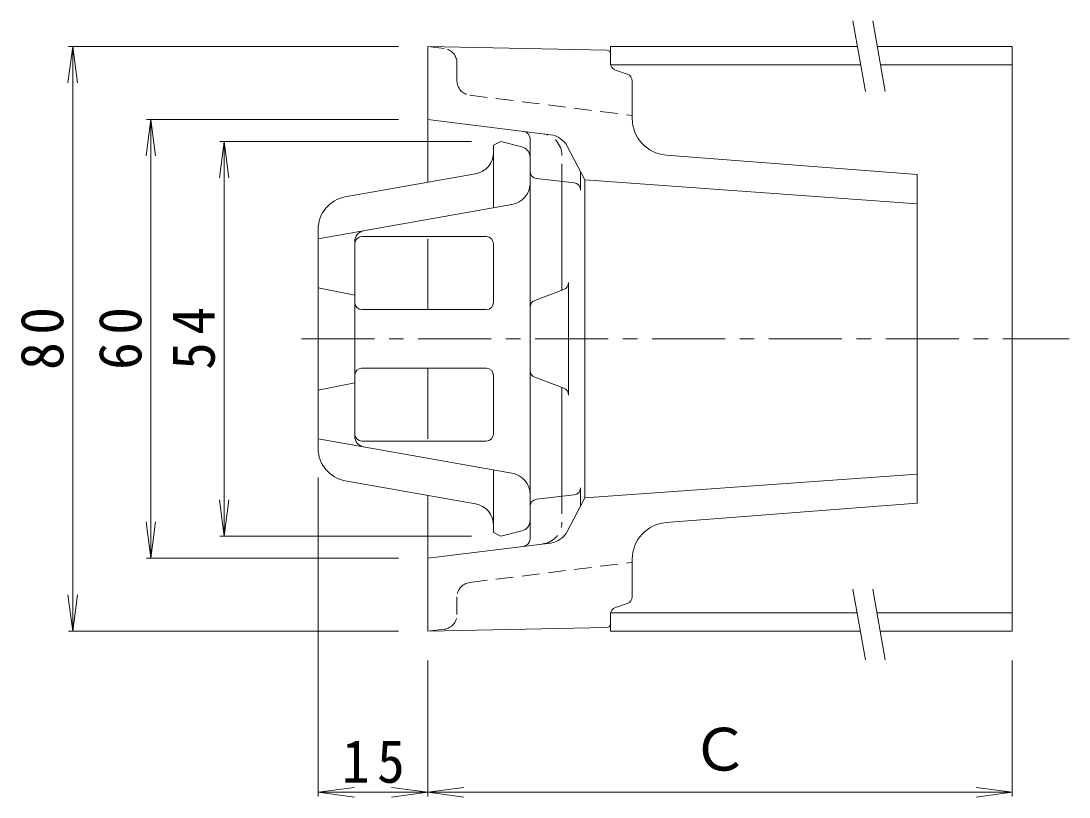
# Model space of a CAD drawing. Units: millimetres, scale not verified. Extents: x -310 to 302, y -270 to 210.
# Drawn here: x 79.3 to 222.8, y 100.4 to 206.6 of the extents above; entities that cross this region are included whole.
import ezdxf
from ezdxf.enums import TextEntityAlignment as Align

# ---------------------------------------------------------------- set-up
doc = ezdxf.new("R2010")
doc.units = ezdxf.units.MM
doc.header["$LTSCALE"] = 2
doc.linetypes.add('CHAIN1', pattern=[8, 5, -1, 1, -1])
doc.linetypes.add('DASHED1', pattern=[1.8, 1.2, -0.6])
for name, color, linetype, lineweight in [('0-0_通り芯', 3, 'Continuous', 9), ('0-2_仕上', 6, 'Continuous', 9), ('0-3_建具', 4, 'Continuous', 9), ('0-4_その他', 7, 'Continuous', 9)]:
    doc.layers.add(name, color=color, linetype=linetype, lineweight=lineweight)
doc.styles.add('ＭＳ ゴシック', font='')
doc.styles.get('ＭＳ ゴシック').set_extended_font_data('MS Gothic')

msp = doc.modelspace()

# ---------------------------------------------------------------- linework, layer by layer
at = {"layer": '0-0_通り芯'}
for p, q in [((159.503, 202.573), (134.993, 203.063)), ((134.993, 184.476), (134.993, 203.063)), ((159.993, 202.073), (159.993, 200.784)), ((162.309, 199.291), (160.677, 199.835)), ((162.993, 193.198), (162.993, 198.342)), ((151.787, 191.001), (134.993, 193.063)), ((148.993, 186.005), (148.993, 190.46)), ((156.493, 184.813), (154.078, 189.417)), ((167.609, 188.213), (201.993, 185.564)), ((155.916, 185.913), (155.916, 183.427)), ((201.993, 140.563), (201.993, 185.563)), ((149.879, 185.012), (155.03, 184.42)), ((153.348, 184.613), (153.348, 169.714)), ((156.493, 184.813), (201.993, 181.563)), ((134.993, 176.754), (134.993, 167.063)), ((154.27, 155.373), (154.27, 170.754)), ((149.639, 168.308), (153.625, 169.819)), ((134.993, 149.372), (134.993, 159.063)), ((149.639, 157.819), (153.625, 156.308)), ((153.348, 141.513), (153.348, 156.413)), ((155.916, 140.213), (155.916, 142.7)), ((134.993, 141.65), (134.993, 123.063)), ((149.879, 141.115), (155.03, 141.706)), ((156.493, 141.313), (154.078, 136.709)), ((148.993, 140.122), (148.993, 135.667)), ((167.609, 137.914), (201.993, 140.563)), ((151.787, 135.125), (134.993, 133.063)), ((162.993, 132.929), (162.993, 127.784)), ((162.309, 126.835), (160.677, 126.291)), ((159.993, 124.053), (159.993, 125.342)), ((159.503, 123.553), (134.993, 123.063))]:
    msp.add_line(p, q, dxfattribs=at)
at = {"layer": '0-0_通り芯', "linetype": 'DASHED1'}
for p, q in [((134.993, 203.063), (137.237, 202.802)), ((138.993, 198.386), (138.993, 200.817)), ((140.75, 196.401), (162.993, 193.639)), ((153.348, 184.613), (153.348, 188.156)), ((148.993, 158.754), (148.993, 167.373)), ((153.348, 141.513), (153.348, 137.971)), ((140.75, 129.725), (162.993, 132.487)), ((138.993, 127.74), (138.993, 125.309)), ((134.993, 123.063), (137.237, 123.324))]:
    msp.add_line(p, q, dxfattribs=at)
at = {"layer": '0-0_通り芯', "linetype": 'CHAIN1'}
msp.add_line((117.692, 163.063), (222.769, 163.063), dxfattribs=at)
at = {"layer": '0-0_通り芯'}
msp.add_lwpolyline([(156.493, 184.813), (156.493, 141.313), (201.993, 144.563)], dxfattribs=at)
at = {"layer": '0-0_通り芯', "linetype": 'DASHED1'}
for centre, radius, start, end in [((136.993, 200.817), 2, 0, 82.9998), ((140.993, 198.386), 2, 180, 262.9998), ((150.348, 188.156), 3, 0, 83.00093), ((150.348, 137.971), 3, 276.99907, 0), ((140.993, 127.74), 2, 97.0002, 180), ((136.993, 125.309), 2, 277.0002, 360)]:
    msp.add_arc(centre, radius, start, end, dxfattribs=at)
at = {"layer": '0-0_通り芯'}
for centre, radius, start, end in [((159.493, 202.073), 0.5, 0, 88.85417), ((160.993, 200.784), 1, 180, 251.56461), ((161.993, 198.342), 1, 0, 71.56505), ((167.993, 193.198), 5, 180, 265.5946), ((147.993, 190.46), 1, 0, 82.99893), ((151.422, 188.024), 3, 27.67894, 83.00011), ((149.993, 186.005), 1, 180, 263.44974), ((154.916, 183.427), 1, 0, 83.44974), ((153.27, 170.754), 1, 290.75706, 0), ((149.993, 167.373), 1, 110.75871, 180), ((149.993, 158.754), 1, 180, 249.24129), ((153.27, 155.373), 1, 0, 69.24294), ((154.916, 142.7), 1, 276.55026, 0), ((149.993, 140.122), 1, 96.55026, 180), ((167.993, 132.929), 5, 94.4054, 180), ((151.422, 138.103), 3, 276.99989, 332.32106), ((147.993, 135.667), 1, 277.00107, 0), ((161.993, 127.784), 1, 288.43495, 0), ((160.993, 125.342), 1, 108.43539, 180), ((159.493, 124.053), 0.5, 271.14571, 0)]:
    msp.add_arc(centre, radius, start, end, dxfattribs=at)
at = {"layer": '0-2_仕上'}
for p, q in [((144.993, 190.063), (143.993, 189.563)), ((143.993, 180.986), (143.993, 189.563)), ((147.857, 189.347), (144.993, 190.063)), ((148.993, 187.892), (148.993, 163.063)), ((141.514, 185.626), (123.712, 182.487)), ((146.514, 181.431), (119.993, 176.754)), ((119.993, 163.063), (119.993, 178.055)), ((125.993, 177.054), (142.993, 177.054)), ((124.993, 176.377), (124.993, 163.063)), ((143.993, 168.063), (143.993, 176.054)), ((124.993, 169.063), (119.993, 170.063)), ((125.993, 167.063), (142.993, 167.063)), ((119.993, 163.063), (119.993, 148.071)), ((124.993, 149.749), (124.993, 163.063)), ((148.993, 138.235), (148.993, 163.063)), ((142.993, 159.063), (125.993, 159.063)), ((143.993, 150.072), (143.993, 158.063)), ((124.993, 157.063), (119.993, 156.063)), ((146.514, 144.696), (119.993, 149.372)), ((142.993, 149.072), (125.993, 149.072)), ((143.993, 145.14), (143.993, 136.563)), ((141.514, 140.5), (123.712, 143.639)), ((144.993, 136.063), (143.993, 136.563)), ((147.857, 136.779), (144.993, 136.063))]:
    msp.add_line(p, q, dxfattribs=at)
for centre, radius, start, end in [((140.993, 188.581), 3, 279.99997, 0), ((147.493, 187.892), 1.5, 0, 75.96559), ((145.993, 184.385), 3, 279.99997, 0), ((124.493, 178.055), 4.5, 100.00038, 180), ((126.493, 176.377), 1.5, 99.99811, 180), ((125.993, 176.054), 1, 90, 180), ((142.993, 176.054), 1, 0, 90), ((125.993, 168.063), 1, 180, 270), ((142.993, 168.063), 1, 270, 0), ((125.993, 158.063), 1, 90, 180), ((142.993, 158.063), 1, 0, 90), ((125.993, 150.072), 1, 180, 270), ((126.493, 149.749), 1.5, 180, 260.00189), ((142.993, 150.072), 1, 270, 0), ((124.493, 148.071), 4.5, 180, 259.99962), ((145.993, 141.742), 3, 0, 80.00003), ((140.993, 137.546), 3, 0, 80.00003), ((147.493, 138.235), 1.5, 284.03441, 0)]:
    msp.add_arc(centre, radius, start, end, dxfattribs=at)
at = {"layer": '0-3_建具', "color": 7}
for p, q in [((194.894, 196.898), (193.19, 206.565)), ((197.602, 196.898), (195.897, 206.565)), ((194.894, 119.16), (193.19, 128.826)), ((197.602, 119.16), (195.897, 128.826))]:
    msp.add_line(p, q, dxfattribs=at)
at = {"layer": '0-3_建具'}
for p, q in [((159.993, 203.063), (159.993, 200.563)), ((193.807, 203.063), (159.993, 203.063)), ((214.993, 203.063), (196.515, 203.063)), ((214.993, 123.063), (214.993, 203.063)), ((194.248, 200.563), (159.993, 200.563)), ((214.993, 200.563), (196.956, 200.563)), ((159.993, 123.063), (159.993, 125.563)), ((193.765, 125.563), (159.993, 125.563)), ((214.993, 125.563), (196.473, 125.563)), ((194.206, 123.063), (159.993, 123.063)), ((214.993, 123.063), (196.914, 123.063))]:
    msp.add_line(p, q, dxfattribs=at)
at = {"layer": '0-4_その他'}
for p, q in [((86.404, 203.063), (85.751, 198.106)), ((85.804, 203.063), (130.993, 203.063)), ((86.404, 123.063), (86.404, 203.063)), ((86.404, 203.063), (87.057, 198.106)), ((97.094, 193.063), (96.442, 188.106)), ((96.494, 193.063), (130.993, 193.063)), ((97.094, 133.063), (97.094, 193.063)), ((97.094, 193.063), (97.747, 188.106)), ((107.127, 190.063), (106.475, 185.106)), ((106.527, 190.063), (140.993, 190.063)), ((107.127, 136.063), (107.127, 190.063)), ((107.127, 190.063), (107.78, 185.106)), ((119.993, 100.419), (119.993, 144.071)), ((107.127, 136.063), (106.475, 141.021)), ((107.127, 136.063), (107.78, 141.021)), ((97.094, 133.063), (96.442, 138.02)), ((97.094, 133.063), (97.747, 138.02)), ((106.527, 136.063), (140.993, 136.063)), ((96.494, 133.063), (130.993, 133.063)), ((86.404, 123.063), (85.751, 128.02)), ((86.404, 123.063), (87.057, 128.02)), ((85.804, 123.063), (130.993, 123.063)), ((134.993, 100.419), (134.993, 119.063)), ((214.993, 100.419), (214.993, 119.063)), ((119.993, 101.019), (124.951, 101.671)), ((119.993, 101.019), (134.993, 101.019)), ((119.993, 101.019), (124.951, 100.366)), ((134.993, 101.019), (130.036, 101.671)), ((134.993, 101.019), (130.036, 100.366)), ((134.993, 101.019), (139.951, 101.671)), ((134.993, 101.019), (214.993, 101.019)), ((134.993, 101.019), (139.951, 100.366)), ((214.993, 101.019), (210.036, 101.671)), ((214.993, 101.019), (210.036, 100.366))]:
    msp.add_line(p, q, dxfattribs=at)

# ---------------------------------------------------------------- texts
at = {"layer": '0-4_その他', "color": 2, "style": 'ＭＳ ゴシック'}
msp.add_text('Ｃ', height=5.865, dxfattribs=at).set_placement((170.993, 102.219), align=Align.BOTTOM_LEFT)
at = {"layer": '0-4_その他', "color": 2, "char_height": 5.865, "attachment_point": 7, "rotation": 90, "style": 'ＭＳ ゴシック'}
for s, insert in [('\\T1.27;\\W0.95;80', (85.204, 158.813)), ('\\T1.27;\\W0.95;60', (95.894, 158.813)), ('\\T1.27;\\W0.95;54', (105.927, 158.813))]:
    msp.add_mtext(s, dxfattribs=dict(at, insert=insert))
at = {"layer": '0-4_その他', "color": 2, "insert": (123.243, 102.219), "char_height": 5.865, "attachment_point": 7, "style": 'ＭＳ ゴシック'}
msp.add_mtext('\\T1.27;\\W0.95;15', dxfattribs=at)

doc.saveas('drawing.dxf')
